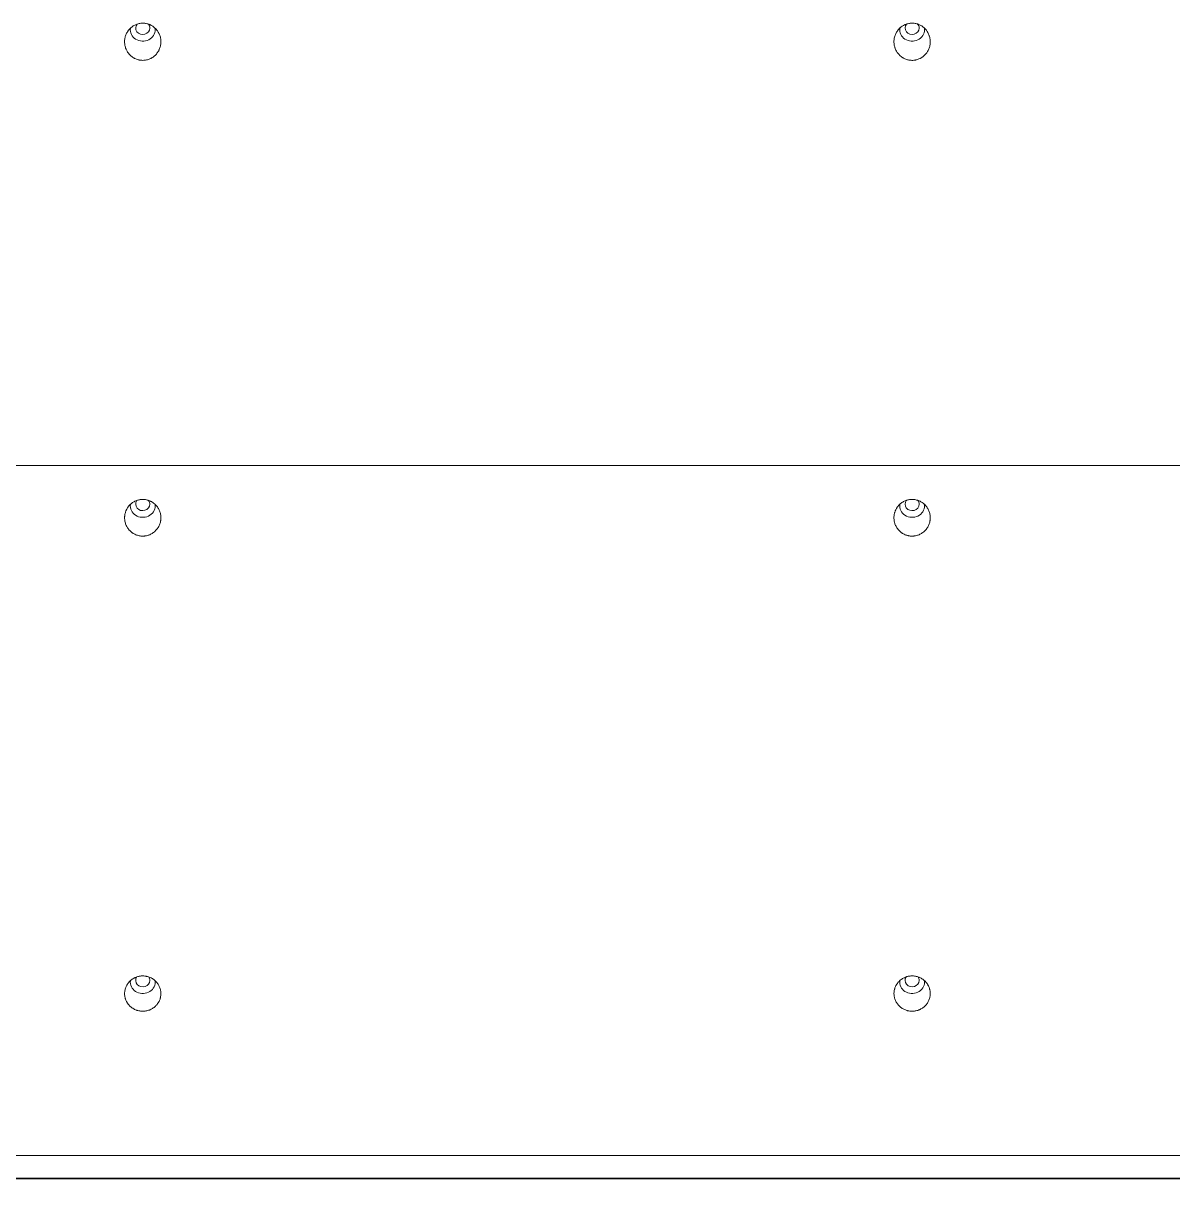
# Model space of a CAD drawing. Header units: inches. Extents: x 3778 to 56227, y -16914 to 35091.
# Drawn here: x 12147.6 to 12210.6, y 17337.9 to 17401.4 of the extents above; entities that cross this region are included whole.
import ezdxf

# ---------------------------------------------------------------- set-up
doc = ezdxf.new("R2010")
doc.units = ezdxf.units.IN
doc.header["$LTSCALE"] = 100
doc.header["$MEASUREMENT"] = 0
doc.layers.add('mark-B', color=2, linetype='Continuous', lineweight=20)
doc.layers.add('RC-LIGHT', color=7, linetype='Continuous')

# ---------------------------------------------------------------- blocks, each defined once
blk = doc.blocks.new('무풍1way 일반')
at = {"layer": 'mark-B'}
for p, q in [((-439.258, -500.218), (439.258, -500.218)), ((-439.258, -500.239), (439.258, -500.239))]:
    blk.add_line(p, q, dxfattribs=at)
for centre, major_axis, start_param, end_param in [((326.844, -437.3), (-0.681, 0), 0, 3.311922), ((326.844, -437.3), (-0.681, 0), 6.15644, 6.283185), ((326.844, -437.203), (0.387, 0), 2.490793, 6.283185), ((326.844, -437.203), (0.387, 0), 0, 0.634301), ((369.017, -437.3), (-0.681, 0), 6.131015, 6.283185), ((369.017, -437.3), (-0.681, 0), 0, 3.286696), ((369.017, -437.203), (0.387, 0), 2.495996, 6.283185), ((369.017, -437.203), (0.387, 0), 0, 0.678878), ((326.844, -463.388), (-0.681, 0), 0, 3.286792), ((326.844, -463.388), (-0.681, 0), 6.15379, 6.283185), ((326.844, -463.291), (0.387, 0), 2.540567, 6.283185), ((326.844, -463.291), (0.387, 0), 0, 0.589341), ((369.017, -463.388), (-0.681, 0), 0, 3.300048), ((369.017, -463.388), (-0.681, 0), 6.158107, 6.283185), ((369.017, -463.291), (0.387, 0), 2.487651, 6.283185), ((369.017, -463.291), (0.387, 0), 0, 0.641569), ((326.844, -489.476), (-0.681, 0), 0, 3.267846), ((326.844, -489.476), (-0.681, 0), 6.166846, 6.283185), ((326.844, -489.379), (0.387, 0), 2.610173, 6.283185), ((326.844, -489.379), (0.387, 0), 0, 0.507766), ((369.017, -489.476), (-0.681, 0), 0, 3.282767), ((369.017, -489.476), (-0.681, 0), 6.175491, 6.283185), ((369.017, -489.379), (0.387, 0), 2.549695, 6.283185), ((369.017, -489.379), (0.387, 0), 0, 0.572952)]:
    blk.add_ellipse(centre, major_axis=major_axis, ratio=0.913545, start_param=start_param, end_param=end_param, dxfattribs=at)
for points, degree, knots in [([(327.837, -437.897), (327.839, -437.93), (327.84, -437.963), (327.837, -438.029), (327.834, -438.062), (327.821, -438.16), (327.806, -438.223), (327.775, -438.316), (327.763, -438.347), (327.743, -438.392), (327.736, -438.407), (327.721, -438.437), (327.713, -438.451), (327.673, -438.522), (327.635, -438.576), (327.571, -438.651), (327.548, -438.676), (327.5, -438.721), (327.45, -438.764), (327.383, -438.812), (327.34, -438.837), (327.311, -438.854), (327.297, -438.862), (327.222, -438.899), (327.161, -438.922), (327.065, -438.948), (327.032, -438.955), (326.966, -438.966), (326.933, -438.969), (326.834, -438.975), (326.768, -438.972), (326.686, -438.96), (326.669, -438.957), (326.636, -438.951), (326.62, -438.947), (326.572, -438.935), (326.509, -438.915), (326.433, -438.883), (326.389, -438.86), (326.36, -438.844), (326.345, -438.836), (326.275, -438.792), (326.222, -438.752), (326.15, -438.685), (326.127, -438.662), (326.094, -438.625), (326.084, -438.612), (326.063, -438.586), (326.053, -438.573), (326.005, -438.506), (325.972, -438.45), (325.938, -438.375), (325.931, -438.36), (325.919, -438.33), (325.913, -438.314), (325.897, -438.268), (325.887, -438.236), (325.864, -438.141), (325.854, -438.077), (325.849, -437.978), (325.849, -437.945), (325.851, -437.879), (325.854, -437.847), (325.867, -437.75), (325.882, -437.686), (325.924, -437.561), (325.951, -437.501), (325.999, -437.416), (326.017, -437.388), (326.045, -437.347), (326.055, -437.334), (326.075, -437.308), (326.086, -437.295), (326.14, -437.232), (326.187, -437.187), (326.252, -437.136), (326.265, -437.126), (326.292, -437.107), (326.306, -437.098), (326.348, -437.071), (326.377, -437.055), (326.466, -437.01), (326.527, -436.987), (326.657, -436.952), (326.722, -436.942), (326.821, -436.936), (326.854, -436.936), (326.904, -436.938), (326.921, -436.939), (326.954, -436.942), (326.97, -436.944), (327.052, -436.956), (327.116, -436.973), (327.194, -437.001), (327.209, -437.007), (327.24, -437.02), (327.255, -437.027), (327.3, -437.049), (327.329, -437.065), (327.413, -437.116), (327.465, -437.156), (327.526, -437.213), (327.538, -437.225), (327.561, -437.248), (327.572, -437.26), (327.605, -437.297), (327.646, -437.349), (327.69, -437.417), (327.714, -437.46), (327.729, -437.49), (327.737, -437.505), (327.771, -437.579), (327.814, -437.702), (327.834, -437.831), (327.837, -437.897)], 3, [0, 0, 0, 0, 0.015625, 0.015625, 0.03125, 0.03125, 0.0625, 0.0625, 0.078125, 0.078125, 0.085938, 0.085938, 0.09375, 0.09375, 0.125, 0.125, 0.140625, 0.140625, 0.15625, 0.171875, 0.179688, 0.179688, 0.1875, 0.1875, 0.21875, 0.21875, 0.234375, 0.234375, 0.25, 0.25, 0.28125, 0.28125, 0.289063, 0.289063, 0.296875, 0.296875, 0.3125, 0.328125, 0.335938, 0.335938, 0.34375, 0.34375, 0.375, 0.375, 0.390625, 0.390625, 0.398438, 0.398438, 0.40625, 0.40625, 0.4375, 0.4375, 0.445313, 0.445313, 0.453125, 0.453125, 0.46875, 0.46875, 0.5, 0.5, 0.515625, 0.515625, 0.53125, 0.53125, 0.5625, 0.5625, 0.59375, 0.59375, 0.609375, 0.609375, 0.617188, 0.617188, 0.625, 0.625, 0.65625, 0.65625, 0.664063, 0.664063, 0.671875, 0.671875, 0.6875, 0.6875, 0.71875, 0.71875, 0.75, 0.75, 0.765625, 0.765625, 0.773438, 0.773438, 0.78125, 0.78125, 0.8125, 0.8125, 0.820313, 0.820313, 0.828125, 0.828125, 0.84375, 0.84375, 0.875, 0.875, 0.882813, 0.882813, 0.890625, 0.890625, 0.90625, 0.921875, 0.929688, 0.929688, 0.9375, 0.9375, 0.96875, 1, 1, 1, 1]), ([(368.024, -437.897), (368.026, -437.864), (368.029, -437.831), (368.039, -437.766), (368.046, -437.734), (368.07, -437.638), (368.091, -437.576), (368.133, -437.487), (368.148, -437.458), (368.182, -437.401), (368.2, -437.373), (368.258, -437.294), (368.301, -437.244), (368.362, -437.188), (368.375, -437.177), (368.4, -437.156), (368.413, -437.145), (368.453, -437.116), (368.507, -437.078), (368.579, -437.039), (368.625, -437.019), (368.656, -437.006), (368.671, -437), (368.749, -436.971), (368.814, -436.955), (368.896, -436.944), (368.912, -436.942), (368.945, -436.939), (368.962, -436.938), (369.012, -436.936), (369.045, -436.936), (369.144, -436.942), (369.209, -436.953), (369.29, -436.975), (369.306, -436.98), (369.337, -436.99), (369.353, -436.996), (369.399, -437.014), (369.46, -437.04), (369.531, -437.081), (369.572, -437.109), (369.599, -437.128), (369.613, -437.138), (369.678, -437.19), (369.725, -437.235), (369.789, -437.31), (369.809, -437.336), (369.837, -437.377), (369.846, -437.391), (369.864, -437.419), (369.872, -437.433), (369.912, -437.504), (369.939, -437.564), (369.965, -437.642), (369.969, -437.657), (369.978, -437.689), (369.982, -437.705), (369.993, -437.753), (369.999, -437.786), (370.012, -437.883), (370.015, -437.948), (370.009, -438.046), (370.006, -438.079), (369.996, -438.144), (369.983, -438.208), (369.964, -438.271), (369.942, -438.333), (369.93, -438.363), (369.888, -438.453), (369.854, -438.509), (369.797, -438.589), (369.776, -438.615), (369.743, -438.652), (369.732, -438.664), (369.708, -438.688), (369.697, -438.699), (369.636, -438.755), (369.584, -438.795), (369.513, -438.838), (369.499, -438.846), (369.469, -438.862), (369.454, -438.87), (369.409, -438.891), (369.348, -438.917), (369.27, -438.941), (369.221, -438.952), (369.188, -438.958), (369.172, -438.961), (369.089, -438.973), (369.023, -438.975), (368.924, -438.969), (368.891, -438.965), (368.842, -438.957), (368.825, -438.954), (368.793, -438.947), (368.777, -438.943), (368.697, -438.921), (368.635, -438.897), (368.562, -438.86), (368.547, -438.852), (368.518, -438.836), (368.504, -438.827), (368.462, -438.8), (368.435, -438.781), (368.358, -438.72), (368.31, -438.674), (368.257, -438.611), (368.246, -438.598), (368.226, -438.572), (368.216, -438.559), (368.188, -438.519), (368.154, -438.463), (368.117, -438.39), (368.098, -438.344), (368.086, -438.314), (368.081, -438.298), (368.055, -438.22), (368.026, -438.093), (368.02, -437.963), (368.024, -437.897)], 3, [0, 0, 0, 0, 0.015625, 0.015625, 0.03125, 0.03125, 0.0625, 0.0625, 0.078125, 0.078125, 0.09375, 0.09375, 0.125, 0.125, 0.132812, 0.132812, 0.140625, 0.140625, 0.15625, 0.171875, 0.179687, 0.179687, 0.1875, 0.1875, 0.21875, 0.21875, 0.226562, 0.226562, 0.234375, 0.234375, 0.25, 0.25, 0.28125, 0.28125, 0.289062, 0.289062, 0.296875, 0.296875, 0.3125, 0.328125, 0.335937, 0.335937, 0.34375, 0.34375, 0.375, 0.375, 0.390625, 0.390625, 0.398437, 0.398437, 0.40625, 0.40625, 0.4375, 0.4375, 0.445312, 0.445312, 0.453125, 0.453125, 0.46875, 0.46875, 0.5, 0.5, 0.515625, 0.515625, 0.53125, 0.546875, 0.546875, 0.5625, 0.5625, 0.59375, 0.59375, 0.609375, 0.609375, 0.617187, 0.617187, 0.625, 0.625, 0.65625, 0.65625, 0.664063, 0.664063, 0.671875, 0.671875, 0.6875, 0.703125, 0.710938, 0.710938, 0.71875, 0.71875, 0.75, 0.75, 0.765625, 0.765625, 0.773438, 0.773438, 0.78125, 0.78125, 0.8125, 0.8125, 0.820313, 0.820313, 0.828125, 0.828125, 0.84375, 0.84375, 0.875, 0.875, 0.882813, 0.882813, 0.890625, 0.890625, 0.90625, 0.921875, 0.929688, 0.929688, 0.9375, 0.9375, 0.96875, 1, 1, 1, 1]), ([(327.837, -463.985), (327.841, -464.05), (327.838, -464.115), (327.826, -464.196), (327.823, -464.212), (327.817, -464.244), (327.814, -464.26), (327.802, -464.308), (327.784, -464.37), (327.753, -464.445), (327.732, -464.489), (327.717, -464.518), (327.709, -464.532), (327.667, -464.603), (327.629, -464.655), (327.564, -464.728), (327.541, -464.752), (327.493, -464.797), (327.468, -464.818), (327.389, -464.877), (327.334, -464.911), (327.259, -464.947), (327.244, -464.954), (327.214, -464.967), (327.198, -464.973), (327.152, -464.99), (327.089, -465.01), (327.009, -465.026), (326.959, -465.032), (326.926, -465.036), (326.91, -465.037), (326.827, -465.041), (326.761, -465.038), (326.664, -465.023), (326.631, -465.016), (326.567, -465), (326.535, -464.99), (326.443, -464.956), (326.384, -464.927), (326.314, -464.884), (326.3, -464.875), (326.272, -464.857), (326.259, -464.847), (326.22, -464.817), (326.17, -464.775), (326.124, -464.729), (326.081, -464.68), (326.061, -464.654), (326.003, -464.575), (325.97, -464.519), (325.929, -464.43), (325.917, -464.4), (325.895, -464.339), (325.886, -464.307), (325.863, -464.213), (325.854, -464.149), (325.849, -464.052), (325.849, -464.019), (325.851, -463.971), (325.852, -463.954), (325.856, -463.922), (325.858, -463.906), (325.869, -463.826), (325.884, -463.763), (325.911, -463.686), (325.917, -463.671), (325.929, -463.64), (325.936, -463.625), (325.956, -463.581), (325.971, -463.552), (326.02, -463.468), (326.059, -463.415), (326.146, -463.316), (326.194, -463.272), (326.272, -463.212), (326.299, -463.194), (326.341, -463.168), (326.355, -463.16), (326.384, -463.144), (326.399, -463.136), (326.473, -463.1), (326.535, -463.078), (326.615, -463.057), (326.631, -463.053), (326.663, -463.047), (326.68, -463.044), (326.729, -463.036), (326.794, -463.03), (326.86, -463.03), (326.926, -463.033), (326.959, -463.036), (327.058, -463.051), (327.121, -463.068), (327.214, -463.101), (327.244, -463.114), (327.288, -463.136), (327.303, -463.143), (327.332, -463.159), (327.346, -463.168), (327.416, -463.211), (327.468, -463.25), (327.528, -463.306), (327.54, -463.317), (327.563, -463.34), (327.574, -463.353), (327.607, -463.39), (327.627, -463.415), (327.685, -463.494), (327.717, -463.55), (327.759, -463.639), (327.771, -463.669), (327.792, -463.731), (327.802, -463.762), (327.825, -463.856), (327.834, -463.92), (327.837, -463.985)], 3, [0, 0, 0, 0, 0.03125, 0.03125, 0.039062, 0.039062, 0.046875, 0.046875, 0.0625, 0.078125, 0.085937, 0.085937, 0.09375, 0.09375, 0.125, 0.125, 0.140625, 0.140625, 0.15625, 0.15625, 0.1875, 0.1875, 0.195313, 0.195313, 0.203125, 0.203125, 0.21875, 0.234375, 0.242188, 0.242188, 0.25, 0.25, 0.28125, 0.28125, 0.296875, 0.296875, 0.3125, 0.3125, 0.34375, 0.34375, 0.351563, 0.351563, 0.359375, 0.359375, 0.375, 0.390625, 0.390625, 0.40625, 0.40625, 0.4375, 0.4375, 0.453125, 0.453125, 0.46875, 0.46875, 0.5, 0.5, 0.515625, 0.515625, 0.523438, 0.523438, 0.53125, 0.53125, 0.5625, 0.5625, 0.570313, 0.570313, 0.578125, 0.578125, 0.59375, 0.59375, 0.625, 0.625, 0.65625, 0.65625, 0.671875, 0.671875, 0.679688, 0.679688, 0.6875, 0.6875, 0.71875, 0.71875, 0.726563, 0.726563, 0.734375, 0.734375, 0.75, 0.765625, 0.765625, 0.78125, 0.78125, 0.8125, 0.8125, 0.828125, 0.828125, 0.835938, 0.835938, 0.84375, 0.84375, 0.875, 0.875, 0.882813, 0.882813, 0.890625, 0.890625, 0.90625, 0.90625, 0.9375, 0.9375, 0.953125, 0.953125, 0.96875, 0.96875, 1, 1, 1, 1]), ([(368.024, -463.985), (368.027, -463.92), (368.037, -463.855), (368.056, -463.776), (368.061, -463.76), (368.07, -463.729), (368.075, -463.713), (368.091, -463.667), (368.116, -463.607), (368.153, -463.536), (368.179, -463.494), (368.197, -463.466), (368.207, -463.453), (368.255, -463.387), (368.298, -463.338), (368.37, -463.271), (368.395, -463.25), (368.448, -463.21), (368.475, -463.192), (368.559, -463.141), (368.618, -463.112), (368.696, -463.084), (368.712, -463.079), (368.744, -463.069), (368.76, -463.064), (368.807, -463.052), (368.872, -463.039), (368.954, -463.031), (369.004, -463.03), (369.037, -463.03), (369.053, -463.031), (369.136, -463.035), (369.201, -463.045), (369.281, -463.066), (369.296, -463.07), (369.328, -463.08), (369.344, -463.086), (369.39, -463.103), (369.421, -463.116), (369.509, -463.159), (369.565, -463.193), (369.63, -463.243), (369.643, -463.254), (369.668, -463.275), (369.681, -463.286), (369.716, -463.319), (369.762, -463.366), (369.802, -463.417), (369.84, -463.47), (369.858, -463.497), (369.908, -463.582), (369.935, -463.641), (369.967, -463.733), (369.976, -463.764), (369.991, -463.827), (369.997, -463.859), (370.011, -463.956), (370.014, -464.021), (370.009, -464.117), (370.006, -464.15), (369.999, -464.198), (369.996, -464.214), (369.99, -464.246), (369.987, -464.262), (369.967, -464.341), (369.946, -464.402), (369.905, -464.49), (369.889, -464.52), (369.856, -464.576), (369.82, -464.63), (369.77, -464.694), (369.736, -464.729), (369.713, -464.753), (369.701, -464.764), (369.641, -464.82), (369.588, -464.86), (369.505, -464.911), (369.476, -464.927), (369.431, -464.948), (369.416, -464.955), (369.385, -464.968), (369.37, -464.974), (369.293, -465.002), (369.229, -465.018), (369.147, -465.03), (369.131, -465.032), (369.098, -465.036), (369.081, -465.037), (369.032, -465.039), (368.966, -465.039), (368.884, -465.031), (368.835, -465.022), (368.803, -465.015), (368.787, -465.012), (368.706, -464.991), (368.645, -464.968), (368.556, -464.925), (368.528, -464.909), (368.485, -464.883), (368.471, -464.874), (368.444, -464.856), (368.431, -464.846), (368.366, -464.796), (368.318, -464.752), (368.264, -464.691), (368.254, -464.678), (368.233, -464.653), (368.223, -464.64), (368.194, -464.6), (368.177, -464.572), (368.128, -464.488), (368.1, -464.43), (368.074, -464.353), (368.069, -464.337), (368.059, -464.306), (368.055, -464.29), (368.044, -464.243), (368.038, -464.211), (368.024, -464.115), (368.021, -464.05), (368.024, -463.985)], 3, [0, 0, 0, 0, 0.03125, 0.03125, 0.039063, 0.039063, 0.046875, 0.046875, 0.0625, 0.078125, 0.085938, 0.085938, 0.09375, 0.09375, 0.125, 0.125, 0.140625, 0.140625, 0.15625, 0.15625, 0.1875, 0.1875, 0.195313, 0.195313, 0.203125, 0.203125, 0.21875, 0.234375, 0.242188, 0.242188, 0.25, 0.25, 0.28125, 0.28125, 0.289063, 0.289063, 0.296875, 0.296875, 0.3125, 0.3125, 0.34375, 0.34375, 0.351563, 0.351563, 0.359375, 0.359375, 0.375, 0.390625, 0.390625, 0.40625, 0.40625, 0.4375, 0.4375, 0.453125, 0.453125, 0.46875, 0.46875, 0.5, 0.5, 0.515625, 0.515625, 0.523438, 0.523438, 0.53125, 0.53125, 0.5625, 0.5625, 0.578125, 0.578125, 0.59375, 0.609375, 0.617188, 0.617188, 0.625, 0.625, 0.65625, 0.65625, 0.671875, 0.671875, 0.679688, 0.679688, 0.6875, 0.6875, 0.71875, 0.71875, 0.726562, 0.726562, 0.734375, 0.734375, 0.75, 0.765625, 0.773437, 0.773437, 0.78125, 0.78125, 0.8125, 0.8125, 0.828125, 0.828125, 0.835937, 0.835937, 0.84375, 0.84375, 0.875, 0.875, 0.882812, 0.882812, 0.890625, 0.890625, 0.90625, 0.90625, 0.9375, 0.9375, 0.945312, 0.945312, 0.953125, 0.953125, 0.96875, 0.96875, 1, 1, 1, 1]), ([(327.838, -490.073), (327.84, -490.137), (327.835, -490.2), (327.822, -490.278), (327.819, -490.294), (327.812, -490.325), (327.808, -490.34), (327.795, -490.386), (327.776, -490.445), (327.743, -490.517), (327.721, -490.56), (327.705, -490.587), (327.697, -490.601), (327.654, -490.668), (327.614, -490.718), (327.548, -490.787), (327.524, -490.809), (327.475, -490.851), (327.449, -490.871), (327.37, -490.926), (327.314, -490.958), (327.239, -490.991), (327.224, -490.997), (327.193, -491.009), (327.178, -491.014), (327.131, -491.03), (327.069, -491.047), (326.988, -491.061), (326.94, -491.066), (326.907, -491.068), (326.89, -491.069), (326.808, -491.072), (326.743, -491.067), (326.647, -491.051), (326.615, -491.045), (326.567, -491.032), (326.551, -491.027), (326.52, -491.018), (326.505, -491.012), (326.429, -490.984), (326.37, -490.956), (326.301, -490.914), (326.288, -490.905), (326.261, -490.887), (326.248, -490.877), (326.209, -490.848), (326.184, -490.827), (326.114, -490.762), (326.071, -490.715), (326.024, -490.65), (326.015, -490.637), (325.997, -490.61), (325.989, -490.596), (325.965, -490.555), (325.935, -490.499), (325.906, -490.426), (325.892, -490.381), (325.883, -490.35), (325.879, -490.335), (325.861, -490.258), (325.852, -490.196), (325.849, -490.102), (325.85, -490.07), (325.853, -490.022), (325.855, -490.007), (325.859, -489.975), (325.861, -489.96), (325.874, -489.882), (325.891, -489.822), (325.925, -489.733), (325.938, -489.704), (325.967, -489.647), (325.999, -489.592), (326.035, -489.54), (326.075, -489.49), (326.096, -489.466), (326.163, -489.396), (326.212, -489.354), (326.291, -489.299), (326.318, -489.281), (326.361, -489.257), (326.375, -489.25), (326.405, -489.235), (326.419, -489.228), (326.494, -489.195), (326.555, -489.175), (326.635, -489.157), (326.651, -489.154), (326.683, -489.148), (326.7, -489.146), (326.749, -489.139), (326.781, -489.137), (326.879, -489.134), (326.944, -489.138), (327.025, -489.151), (327.041, -489.155), (327.073, -489.161), (327.089, -489.165), (327.136, -489.178), (327.198, -489.197), (327.273, -489.229), (327.316, -489.252), (327.345, -489.267), (327.359, -489.275), (327.428, -489.318), (327.48, -489.356), (327.55, -489.422), (327.573, -489.444), (327.616, -489.493), (327.636, -489.518), (327.692, -489.595), (327.724, -489.649), (327.764, -489.736), (327.776, -489.766), (327.797, -489.826), (327.806, -489.856), (327.827, -489.948), (327.836, -490.01), (327.838, -490.073)], 3, [0, 0, 0, 0, 0.03125, 0.03125, 0.039063, 0.039063, 0.046875, 0.046875, 0.0625, 0.078125, 0.085937, 0.085937, 0.09375, 0.09375, 0.125, 0.125, 0.140625, 0.140625, 0.15625, 0.15625, 0.1875, 0.1875, 0.195312, 0.195312, 0.203125, 0.203125, 0.21875, 0.234375, 0.242187, 0.242187, 0.25, 0.25, 0.28125, 0.28125, 0.296875, 0.296875, 0.304687, 0.304687, 0.3125, 0.3125, 0.34375, 0.34375, 0.351562, 0.351562, 0.359375, 0.359375, 0.375, 0.375, 0.40625, 0.40625, 0.414062, 0.414062, 0.421875, 0.421875, 0.4375, 0.453125, 0.460937, 0.460937, 0.46875, 0.46875, 0.5, 0.5, 0.515625, 0.515625, 0.523437, 0.523437, 0.53125, 0.53125, 0.5625, 0.5625, 0.578125, 0.578125, 0.59375, 0.609375, 0.609375, 0.625, 0.625, 0.65625, 0.65625, 0.671875, 0.671875, 0.679687, 0.679687, 0.6875, 0.6875, 0.71875, 0.71875, 0.726562, 0.726562, 0.734375, 0.734375, 0.75, 0.75, 0.78125, 0.78125, 0.789062, 0.789062, 0.796875, 0.796875, 0.8125, 0.828125, 0.835937, 0.835937, 0.84375, 0.84375, 0.875, 0.875, 0.890625, 0.890625, 0.90625, 0.90625, 0.9375, 0.9375, 0.953125, 0.953125, 0.96875, 0.96875, 1, 1, 1, 1]), ([(368.024, -490.073), (368.026, -490.01), (368.034, -489.947), (368.053, -489.87), (368.057, -489.854), (368.066, -489.824), (368.071, -489.809), (368.086, -489.764), (368.11, -489.706), (368.146, -489.635), (368.172, -489.595), (368.189, -489.568), (368.199, -489.555), (368.246, -489.49), (368.288, -489.443), (368.359, -489.378), (368.384, -489.357), (368.436, -489.318), (368.463, -489.3), (368.546, -489.249), (368.604, -489.221), (368.68, -489.193), (368.696, -489.187), (368.727, -489.177), (368.743, -489.173), (368.79, -489.16), (368.854, -489.147), (368.935, -489.138), (368.984, -489.136), (369.017, -489.135), (369.033, -489.135), (369.116, -489.138), (369.18, -489.146), (369.275, -489.168), (369.307, -489.177), (369.353, -489.192), (369.369, -489.198), (369.399, -489.21), (369.414, -489.216), (369.489, -489.249), (369.545, -489.28), (369.611, -489.327), (369.624, -489.336), (369.65, -489.356), (369.662, -489.367), (369.699, -489.398), (369.722, -489.42), (369.789, -489.489), (369.828, -489.539), (369.871, -489.607), (369.879, -489.621), (369.895, -489.649), (369.903, -489.663), (369.924, -489.705), (369.949, -489.763), (369.974, -489.837), (369.986, -489.884), (369.993, -489.915), (369.996, -489.93), (370.009, -490.008), (370.013, -490.071), (370.01, -490.165), (370.007, -490.196), (370.001, -490.244), (369.999, -490.259), (369.993, -490.29), (369.99, -490.306), (369.971, -490.382), (369.951, -490.442), (369.911, -490.528), (369.896, -490.557), (369.864, -490.612), (369.829, -490.665), (369.789, -490.714), (369.746, -490.762), (369.724, -490.785), (369.652, -490.85), (369.601, -490.889), (369.518, -490.939), (369.49, -490.955), (369.446, -490.976), (369.431, -490.983), (369.4, -490.996), (369.385, -491.002), (369.309, -491.03), (369.246, -491.046), (369.166, -491.059), (369.149, -491.062), (369.117, -491.065), (369.1, -491.067), (369.051, -491.07), (369.018, -491.071), (368.921, -491.068), (368.856, -491.059), (368.776, -491.041), (368.76, -491.037), (368.728, -491.028), (368.713, -491.024), (368.666, -491.008), (368.606, -490.985), (368.548, -490.956), (368.492, -490.924), (368.464, -490.907), (368.384, -490.851), (368.336, -490.81), (368.269, -490.74), (368.248, -490.716), (368.208, -490.666), (368.19, -490.64), (368.139, -490.559), (368.11, -490.503), (368.076, -490.414), (368.066, -490.384), (368.049, -490.323), (368.042, -490.292), (368.026, -490.199), (368.022, -490.137), (368.024, -490.073)], 3, [0, 0, 0, 0, 0.03125, 0.03125, 0.039062, 0.039062, 0.046875, 0.046875, 0.0625, 0.078125, 0.085937, 0.085937, 0.09375, 0.09375, 0.125, 0.125, 0.140625, 0.140625, 0.15625, 0.15625, 0.1875, 0.1875, 0.195312, 0.195312, 0.203125, 0.203125, 0.21875, 0.234375, 0.242187, 0.242187, 0.25, 0.25, 0.28125, 0.28125, 0.296875, 0.296875, 0.304687, 0.304687, 0.3125, 0.3125, 0.34375, 0.34375, 0.351562, 0.351562, 0.359375, 0.359375, 0.375, 0.375, 0.40625, 0.40625, 0.414062, 0.414062, 0.421875, 0.421875, 0.4375, 0.453125, 0.460937, 0.460937, 0.46875, 0.46875, 0.5, 0.5, 0.515625, 0.515625, 0.523437, 0.523437, 0.53125, 0.53125, 0.5625, 0.5625, 0.578125, 0.578125, 0.59375, 0.609375, 0.609375, 0.625, 0.625, 0.65625, 0.65625, 0.671875, 0.671875, 0.679687, 0.679687, 0.6875, 0.6875, 0.71875, 0.71875, 0.726562, 0.726562, 0.734375, 0.734375, 0.75, 0.75, 0.78125, 0.78125, 0.789062, 0.789062, 0.796875, 0.796875, 0.8125, 0.828125, 0.828125, 0.84375, 0.84375, 0.875, 0.875, 0.890625, 0.890625, 0.90625, 0.90625, 0.9375, 0.9375, 0.953125, 0.953125, 0.96875, 0.96875, 1, 1, 1, 1]), ([(443.19, -500.416), (442.614, -500.392), (442.325, -500.381), (441.845, -500.362), (441.459, -500.347), (440.998, -500.33), (440.594, -500.316), (440.141, -500.301), (439.728, -500.29), (438.805, -500.264), (437.997, -500.254), (437.552, -500.248), (437.131, -500.248), (437.037, -500.248), (436.729, -500.248), (436.637, -500.248), (436.451, -500.248), (432.803, -500.248), (422.416, -500.248), (401.641, -500.248), (360.092, -500.248), (276.994, -500.248), (221.595, -500.248), (221.531, -500.248), (0, -500.248), (-110.798, -500.248), (-276.994, -500.248), (-360.092, -500.248), (-401.641, -500.248), (-422.416, -500.248), (-432.803, -500.248), (-437.131, -500.248), (-437.997, -500.248), (-438.124, -500.248), (-438.213, -500.248), (-438.324, -500.248), (-438.64, -500.25), (-438.863, -500.253), (-439.279, -500.259), (-439.728, -500.271), (-440.14, -500.282), (-440.594, -500.299), (-440.997, -500.314), (-441.459, -500.334), (-441.844, -500.351), (-442.325, -500.374), (-442.613, -500.387), (-443.191, -500.416)], 2, [0, 0, 0, 0.000977, 0.000977, 0.001953, 0.001953, 0.00293, 0.00293, 0.003906, 0.003906, 0.005859, 0.005859, 0.006836, 0.006836, 0.007115, 0.007394, 0.007394, 0.007812, 0.015625, 0.03125, 0.0625, 0.125, 0.25, 0.25, 0.5, 0.5, 0.75, 0.875, 0.9375, 0.96875, 0.984375, 0.992188, 0.994141, 0.994141, 0.994385, 0.994385, 0.994629, 0.995117, 0.995117, 0.996094, 0.996094, 0.99707, 0.99707, 0.998047, 0.998047, 0.999023, 0.999023, 1, 1, 1]), ([(443.19, -500.416), (442.614, -500.392), (442.325, -500.381), (441.845, -500.362), (441.459, -500.347), (440.998, -500.33), (440.594, -500.316), (440.141, -500.301), (439.728, -500.29), (438.805, -500.264), (437.997, -500.254), (437.552, -500.248), (437.131, -500.248), (437.037, -500.248), (436.729, -500.248), (436.637, -500.248), (436.451, -500.248), (432.803, -500.248), (422.416, -500.248), (401.641, -500.248), (360.092, -500.248), (276.994, -500.248), (221.595, -500.248), (221.531, -500.248), (0, -500.248), (-110.798, -500.248), (-276.994, -500.248), (-360.092, -500.248), (-401.641, -500.248), (-422.416, -500.248), (-432.803, -500.248), (-437.131, -500.248), (-437.997, -500.248), (-438.124, -500.248), (-438.213, -500.248), (-438.324, -500.248), (-438.64, -500.25), (-438.863, -500.253), (-439.279, -500.259), (-439.728, -500.271), (-440.14, -500.282), (-440.594, -500.299), (-440.997, -500.314), (-441.459, -500.334), (-441.844, -500.351), (-442.325, -500.374), (-442.613, -500.387), (-443.191, -500.416)], 2, [0, 0, 0, 0.000977, 0.000977, 0.001953, 0.001953, 0.00293, 0.00293, 0.003906, 0.003906, 0.005859, 0.005859, 0.006836, 0.006836, 0.007115, 0.007394, 0.007394, 0.007812, 0.015625, 0.03125, 0.0625, 0.125, 0.25, 0.25, 0.5, 0.5, 0.75, 0.875, 0.9375, 0.96875, 0.984375, 0.992188, 0.994141, 0.994141, 0.994385, 0.994385, 0.994629, 0.995117, 0.995117, 0.996094, 0.996094, 0.99707, 0.99707, 0.998047, 0.998047, 0.999023, 0.999023, 1, 1, 1])]:
    blk.add_open_spline(points, degree=degree, knots=knots, dxfattribs=at)
for points in [[(0, -461.163), (146.38, -461.163), (292.761, -461.163), (439.141, -461.163)], [(439.259, -498.971), (292.839, -498.971), (146.42, -498.971), (0, -498.971)]]:
    blk.add_open_spline(points, degree=3, dxfattribs=at)

msp = doc.modelspace()

# ---------------------------------------------------------------- block references
at = {"layer": 'RC-LIGHT'}
msp.add_blockref('무풍1way 일반', (11827.307, 17838.342), dxfattribs=at)

doc.saveas('drawing.dxf')
